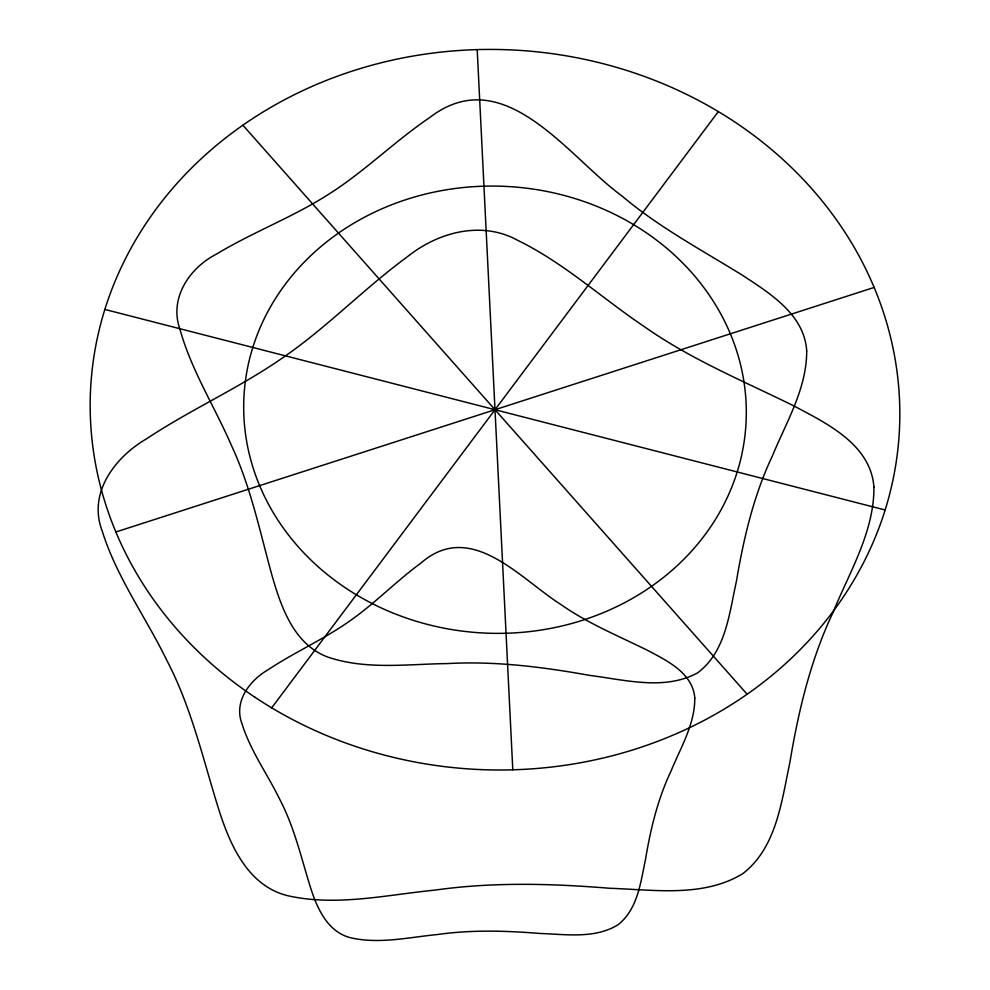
<?xml version="1.0" encoding="UTF-8"?>
<svg xmlns="http://www.w3.org/2000/svg" width="990" height="990" viewBox="0 0 990 990"><rect width="100%" height="100%" fill="white"/><g stroke="black" fill="none" stroke-linecap="round" stroke-linejoin="round"><path stroke-width="1.49" d="M271.681 707.838L718.319 111.585M115.855 531.989L874.145 287.434M104.853 309.437L885.147 509.986M242.872 125.186L747.128 694.238M477.205 49.624L512.795 769.812M694.782 698.061C694.943 724.47 680.439 747.858 670.787 771.631C657.62 799.487 650.442 829.583 645.43 859.852C640.542 882.684 637.622 909.686 617.748 924.957C594.47 939.04 565.76 934.312 539.921 933.471C505.779 930.687 471.339 929.709 437.332 934.535C408.808 937.32 379.615 944.225 351.116 937.877C327.133 932.196 316.627 907.162 310.019 885.951C300.997 856.882 294.154 826.848 279.923 799.71C267.548 774.267 250.445 750.94 241.981 723.727C233.529 701.576 249.529 680.563 267.944 669.834C294.141 652.447 323.136 639.651 348.913 621.572C374.381 603.95 395.901 581.402 420.861 563.124C470.634 519.626 519.75 578.259 560.266 604.086C587.317 623.168 618.069 635.79 647.609 650.38C667.099 660.751 692.864 673.014 694.782 698.061M873.935 487.018C874.207 532.038 849.494 571.911 833.035 612.414C810.587 659.897 798.361 711.204 789.822 762.795C781.469 801.714 776.507 847.737 742.636 873.774C702.937 897.782 654.006 889.713 609.964 888.29C551.764 883.55 493.082 881.88 435.093 890.097C386.471 894.836 336.724 906.617 288.127 895.802C247.277 886.112 229.358 843.443 218.085 807.283C202.715 757.721 191.058 706.538 166.778 660.28C145.691 616.918 116.535 577.158 102.118 530.764C87.714 493.008 114.989 457.194 146.371 438.904C191.033 409.254 240.446 387.474 284.377 356.635C327.789 326.601 364.493 288.177 407.026 257.029C437.828 232.167 481.672 220.226 518.055 240.521C564.189 263.08 602.229 298.423 644.639 326.836C690.76 359.37 743.168 380.878 793.522 405.739C826.749 423.411 870.655 444.324 873.935 487.018M806.702 350.93C806.813 388.476 786.468 421.765 772.584 455.499C753.749 495.21 743.663 538.189 736.412 581.34C729.234 613.355 725.88 652.076 697.307 673.052C664.067 690.834 624.777 679.759 589.545 675.378C542.743 666.951 495.26 660.936 447.616 663.572C407.93 664.018 366.733 670.106 328.309 657.249C294.253 644.997 281.247 607.6 272.114 575.871C259.999 532.076 250.854 487.117 231.549 445.71C214.756 406.841 191.429 370.582 180.031 329.534C168.795 298.46 189.325 267.919 216.612 254.022C253.056 231.982 293.349 217.02 329.212 193.904C364.753 171.357 394.664 141.285 429.462 117.736C503.823 60.167 567.926 156.692 621.794 195.834C658.548 227.007 701.242 249.74 742.03 274.985C769.539 293.102 804.437 314.362 806.702 350.93M254.826 697.183A404.935 360.162 2.9 0 0 897.311 454.051A404.935 360.162 2.9 0 0 332.85 77.901A404.935 360.162 2.9 0 0 254.826 697.183M357.365 595.386A251.386 223.579 2.9 0 0 745.916 424.871A251.386 223.579 2.9 0 0 381.719 208.89A251.386 223.579 2.9 0 0 357.365 595.386"/></g></svg>
